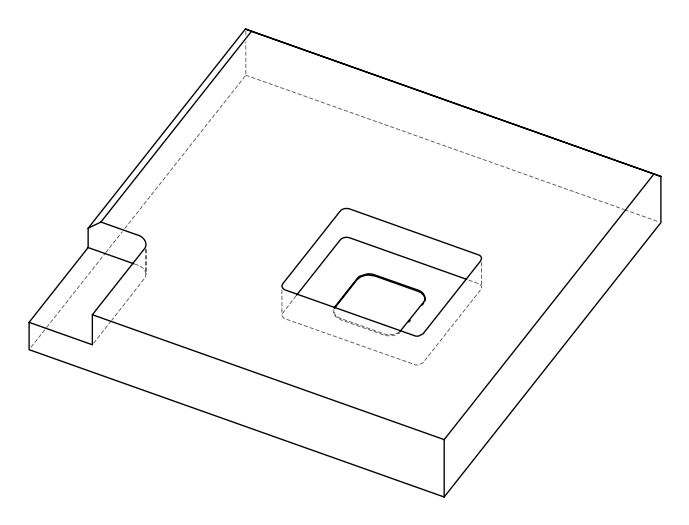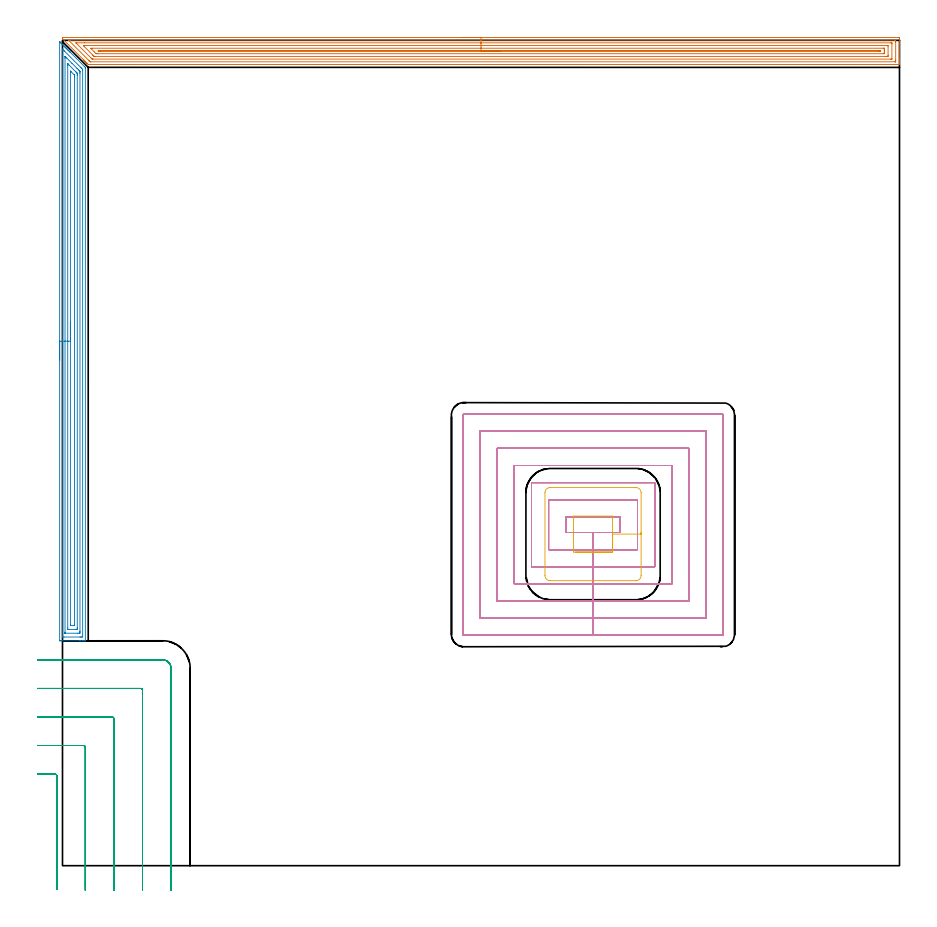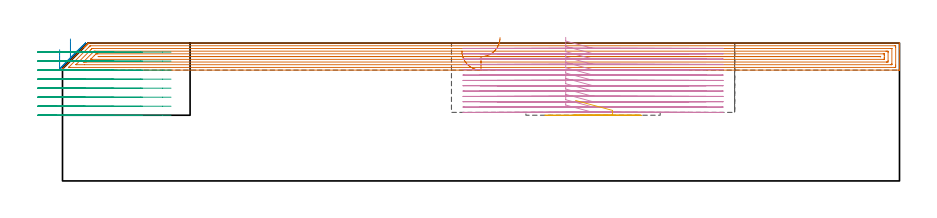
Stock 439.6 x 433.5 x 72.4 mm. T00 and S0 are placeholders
(PLAN: 5 operations, 3 tool changes, 101.2 min)
(1 AREA_MILL | FG_CHAMFER_SURFACE | UGT0205_001 | 20.96 min | 44314 mm3)
(2 AREA_MILL_1 | FG_CHAMFER_SURFACE_1 | UGT0205_001 | 12.61 min | 28493 mm3)
(3 MILL_CORNER_NOTCH_RECTANGULAR | CORNER_NOTCH_RECTANGULAR | UGT0201_094 | Follow Part, ap 5, ae 75% | 11.55 min | 297603 mm3)
(4 MILL_RECTANGULAR_POCKET | POCKET_RECTANGULAR_STRAIGHT | NXT0201_011 | Follow Part, ap 3, ae 75% | 55.4 min | 692755 mm3)
(5 MILL_RECTANGULAR_POCKET_1 | POCKET_RECTANGULAR_STRAIGHT_1 | UGT0201_094 | Follow Part, ap 5, ae 75% | 0.71 min | 6999 mm3)
(TOOL UGT0205_001 | Chamfer Mill 20 x 3 x 45 deg. | D20 FL50 Z2)
(TOOL UGT0201_094 | End mill 20 mm | D20 FL38 Z4)
(TOOL NXT0201_011 | ENDMILL 12mm [2P460-1200-NA 1630] | D12 FL38 Z6)
(OP 1 AREA_MILL)
G17 G21 G94 G90
T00 M6
G54
G17 G0 G90 X209.8 Y435. S1061 M3
G43 Z82.4 H0
Z68.2
G94 G1 X209.838 Z67.328 F250.
X209.952 Z66.464
X210.141 Z65.612
X210.403 Z64.78
X210.737 Z63.974
X211.14 Z63.2
X211.608 Z62.464
X212.14 Z61.772
X212.729 Z61.129
X213.372 Z60.54
X214.064 Z60.008
X214.8 Z59.54
X215.574 Z59.137
X216.38 Z58.803
X217.212 Z58.541
X218.063 Z58.352
X218.928 Z58.238
X219.8 Z58.2
X438.989
X439.405 Y434.995 Z58.203
X439.59 Y434.992 Z58.206
X439.6 Y434.803 Z58.395
Y423.926 Z69.269
Y423.368 Z69.828
Y423.042 Z70.154
Y422.485 Z70.711
Y422.159 Z71.036
Y421.507 Z71.693
Y421.151 Z72.048
X439.592 Y420.812 Z72.379
X439.591 Y420.803 Z72.388
X439.436 Y420.8 Z72.4
X13.983
X13.499 Y420.807 Z72.393
X13.463 Y420.836 Z72.363
X13.023 Y421.276 Z71.921
X12.959 Y421.341 Z71.858
X12.793 Y421.507 Z71.692
X12.729 Y421.57 Z71.626
X12.668 Y421.632 Z71.567
X12.495 Y421.805 Z71.394
X12.435 Y421.865 Z71.332
X12.378 Y421.923 Z71.276
X12.197 Y422.103 Z71.096
X12.14 Y422.159 Z71.038
X12.087 Y422.214 Z70.985
X11.9 Y422.401 Z70.798
X11.846 Y422.454 Z70.743
X11.796 Y422.505 Z70.694
X11.602 Y422.699 Z70.5
X11.552 Y422.748 Z70.449
X11.506 Y422.796 Z70.403
X11.304 Y422.997 Z70.202
X11.258 Y423.042 Z70.155
X11.215 Y423.087 Z70.112
X11.007 Y423.295 Z69.904
X0.292 Y434.02 Z59.178
X0.229 Y434.082 Z59.115
X0.076 Y434.237 Z58.963
X-0.005 Y434.348 Z58.852
X-0.021 Y434.375 Z58.823
X-0.004 Y434.746 Z58.454
X0.01 Y434.994 Z58.206
X0.052 Y435. Z58.2
X219.8
Y433.586 Z59.614
X437.203 Y433.585 Z59.615
X437.26
X437.586 Y433.579 Z59.621
X437.591 Y433.474 Z59.726
X437.598 Y433.25 Z59.95
X437.6 Y432.758 Z60.442
Y432.365 Z60.835
X437.599 Y423.042 Z70.158
X437.598 Y422.652 Z70.548
X437.59 Y422.257 Z70.943
X437.586 Y422.22 Z70.98
X437.568 Y422.219 Z70.981
X437.517 Y422.216 Z70.984
X437.412 Y422.215 Z70.985
X437.203 Y422.214 Z70.986
X14.82 Y422.215 Z70.985
X14.611 Y422.219 Z70.981
X14.561 Y422.221 Z70.979
X14.533 Y422.229 Z70.971
X14.461 Y422.297 Z70.903
X14.267 Y422.487 Z70.713
X13.983 Y422.768 Z70.432
X13.708 Y423.042 Z70.158
X3.269 Y433.493 Z59.707
X3.218 Y433.546 Z59.654
X3.211 Y433.554 Z59.646
X3.199 Y433.572 Z59.628
X3.269 Y433.579 Z59.621
X3.328 Y433.582 Z59.618
X4.161 Y433.586 Z59.614
X4.217
X219.8
Y432.172 Z61.028
X435.117 Y432.171 Z61.029
X435.417 Y432.17 Z61.03
X435.517 Y432.168 Z61.032
X435.588 Y432.165 Z61.035
X435.593 Y432.055 Z61.145
X435.598 Y431.874 Z61.326
X435.6 Y431.694 Z61.506
X435.599 Y423.746 Z69.454
X435.595 Y423.685 Z69.515
X435.59 Y423.642 Z69.558
X435.565 Y423.635 Z69.565
X435.417 Y423.633 Z69.567
X434.824 Y423.629 Z69.571
X16.069
X15.769 Y423.63 Z69.57
X15.669 Y423.632 Z69.568
X15.593 Y423.635 Z69.565
X15.528 Y423.684 Z69.516
X15.28 Y423.926 Z69.274
X14.876 Y424.325 Z68.875
X7.335 Y431.874 Z61.326
X7.206 Y432.007 Z61.193
X7.107 Y432.113 Z61.087
X7.064 Y432.165 Z61.035
X7.133 Y432.167 Z61.033
X7.434 Y432.17 Z61.03
X11.63 Y432.172 Z61.028
X219.8
Y430.757 Z62.443
X432.739
X432.977 Y430.755 Z62.445
X433.482 Y430.75 Z62.45
X433.59 Y430.735 Z62.465
X433.6 Y430.108 Z63.092
Y425.692 Z67.508
X433.594 Y425.266 Z67.934
X433.59 Y425.06 Z68.14
X433.388 Y425.049 Z68.151
X432.739 Y425.044 Z68.156
X432.502 Y425.043 Z68.157
X17.317
X16.662 Y425.049 Z68.151
X16.623 Y425.05 Z68.15
X16.58 Y425.082 Z68.118
X16.489 Y425.168 Z68.032
X16.31 Y425.343 Z67.857
X15.959 Y425.692 Z67.508
X15.769 Y425.882 Z67.318
X11.548 Y430.108 Z63.092
X11.304 Y430.353 Z62.847
X10.926 Y430.742 Z62.458
X11.304 Y430.751 Z62.449
X11.544 Y430.755 Z62.445
X12.197 Y430.757 Z62.443
X12.434
X219.8
Y429.343 Z63.857
X431.073
X431.312 Y429.341 Z63.859
X431.471 Y429.339 Z63.861
X431.59 Y429.336 Z63.864
X431.592 Y429.315 Z63.885
X431.595 Y429.225 Z63.975
X431.6 Y428.585 Z64.615
Y428.342 Z64.858
Y427.458 Z65.742
X431.599 Y426.819 Z66.381
X431.594 Y426.575 Z66.625
X431.59 Y426.496 Z66.704
X431.582 Y426.464 Z66.736
X431.072 Y426.457 Z66.743
X18.567
X18.447 Y426.458 Z66.742
X17.667 Y426.464 Z66.736
X17.555 Y426.55 Z66.65
X17.527 Y426.575 Z66.625
X16.662 Y427.439 Z65.761
X15.063 Y429.039 Z64.161
X14.879 Y429.225 Z63.975
X14.876 Y429.228 Z63.972
X14.827 Y429.336 Z63.864
X15.769 Y429.343 Z63.857
X219.8
Y427.929 Z65.271
X428.75
X429.167 Y427.928 Z65.272
X429.588 Y427.925 Z65.275
X429.591 Y427.923 Z65.277
X429.596 Y427.918 Z65.282
X429.584 Y427.878 Z65.322
X429.541 Y427.876 Z65.324
X429.439 Y427.873 Z65.327
X429.226 Y427.871 Z65.329
X429.167
X19.34
X18.919 Y427.875 Z65.325
X18.866 Y427.878 Z65.322
X18.703 Y427.9 Z65.3
X18.871 Y427.923 Z65.277
X18.923 Y427.924 Z65.276
X19.34 Y427.928 Z65.272
X19.758 Y427.929 Z65.271
X219.8
X220.672 Z65.309
X221.536 Z65.423
X222.388 Z65.612
X223.22 Z65.874
X224.026 Z66.208
X224.8 Z66.611
X225.536 Z67.08
X226.228 Z67.611
X226.871 Z68.2
X227.46 Z68.843
X227.991 Z69.535
X228.46 Z70.271
X228.863 Z71.045
X229.197 Z71.851
X229.459 Z72.683
X229.648 Z73.535
X229.762 Z74.4
X229.8 Z75.271
G0 Z82.4
M5
M2
(OP 2 AREA_MILL_1)
G17 G21 G94 G90
T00 M6
G54
G17 G0 G90 X-1.5 Y265.45 S1061 M3
G43 Z82.4 H0
Z68.9
G94 G1 Y265.488 Z68.028 F250.
Y265.602 Z67.164
Y265.791 Z66.312
Y266.053 Z65.48
Y266.387 Z64.674
Y266.79 Z63.9
Y267.258 Z63.164
Y267.79 Z62.472
Y268.379 Z61.829
Y269.022 Z61.24
Y269.714 Z60.708
Y270.45 Z60.24
Y271.224 Z59.837
Y272.03 Z59.503
Y272.862 Z59.241
Y273.714 Z59.052
Y274.578 Z58.938
Y275.45 Z58.9
Y432.546
X-1.495 Y432.781 Z58.903
X-1.494 Y432.783 Z58.905
X-1.48 Y432.781 Z58.918
X-1.428 Y432.728 Z58.971
X-1.189 Y432.489 Z59.211
X-0.963 Y432.265 Z59.433
X-0.885 Y432.186 Z59.514
X-0.746 Y432.046 Z59.654
X-0.667 Y431.969 Z59.729
X-0.588 Y431.888 Z59.812
X-0.452 Y431.752 Z59.948
X-0.371 Y431.673 Z60.025
X-0.29 Y431.59 Z60.109
X-0.157 Y431.458 Z60.242
X-0.075 Y431.377 Z60.321
X0.008 Y431.293 Z60.407
X0.137 Y431.164 Z60.536
X0.22 Y431.081 Z60.617
X0.305 Y430.995 Z60.705
X0.431 Y430.87 Z60.83
X0.516 Y430.785 Z60.912
X0.603 Y430.697 Z61.002
X0.725 Y430.576 Z61.124
X0.812 Y430.49 Z61.208
X0.901 Y430.4 Z61.3
X1.019 Y430.282 Z61.418
X1.108 Y430.194 Z61.504
X1.198 Y430.102 Z61.598
X1.313 Y429.988 Z61.712
X1.404 Y429.898 Z61.8
X1.496 Y429.804 Z61.895
X1.607 Y429.693 Z62.006
X1.7 Y429.602 Z62.096
X1.794 Y429.506 Z62.193
X1.901 Y429.399 Z62.3
X1.996 Y429.306 Z62.392
X2.091 Y429.209 Z62.491
X2.195 Y429.105 Z62.594
X2.291 Y429.01 Z62.687
X2.389 Y428.911 Z62.789
X2.489 Y428.811 Z62.888
X2.587 Y428.715 Z62.983
X2.687 Y428.613 Z63.086
X2.783 Y428.517 Z63.183
X2.883 Y428.419 Z63.279
X2.985 Y428.316 Z63.384
X3.077 Y428.223 Z63.477
X3.179 Y428.123 Z63.575
X3.282 Y428.018 Z63.682
X3.371 Y427.929 Z63.771
X3.475 Y427.827 Z63.871
X3.58 Y427.72 Z63.979
X3.665 Y427.635 Z64.065
X3.771 Y427.531 Z64.167
X3.878 Y427.423 Z64.277
X3.959 Y427.341 Z64.359
X4.067 Y427.235 Z64.463
X11.463 Y419.839 Z71.86
X11.917 Y419.382 Z72.316
X12.002 Y419.295 Z72.381
X12. Y418.789 Z72.4
Y118.268
X11.997 Y118.11 Z72.388
X11.966 Y118.107 Z72.358
X11.597 Y118.1 Z71.996
X11.242 Z71.642
X10.575 Z70.97
X9.354 Z69.751
X8.8 Z69.195
X-1.241 Y118.101 Z59.157
X-1.492 Y118.11 Z58.906
X-1.499 Y118.361 Z58.899
X-1.5 Y275.45 Z58.9
X-0.086 Z60.314
Y428.624
X-0.075 Y428.914 Z60.325
X0.234 Y428.613 Z60.634
X0.812 Y428.038 Z61.212
X1.13 Y427.72 Z61.53
X9.688 Y419.162 Z70.088
X10.059 Y418.789 Z70.459
X10.575 Y418.263 Z70.975
X10.585 Y417.896 Z70.985
X10.586 Y417.886 Z70.986
Y120.49
X10.575 Y120.11 Z70.975
X10.084 Y120.102 Z70.484
X9.688 Y120.1 Z70.088
X9.198 Z69.598
X0.812 Z61.212
X0.321 Y120.102 Z60.721
X-0.075 Y120.11 Z60.325
X-0.086 Y120.5 Z60.314
Y120.511
Y275.45
X1.328 Z61.728
X1.329 Y424.148 Z61.729
X1.33 Y424.52 Z61.73
X1.334 Y425.041 Z61.734
X1.335 Y425.051 Z61.735
X1.353 Y425.041 Z61.753
X1.7 Y424.699 Z62.1
X2.253 Y424.148 Z62.653
X4.932 Y421.469 Z65.332
X7.611 Y418.789 Z68.011
X8.504 Y417.896 Z68.904
X8.8 Y417.598 Z69.2
X9.094 Y417.296 Z69.494
X9.165 Y417.222 Z69.565
X9.167 Y417.128 Z69.567
X9.169 Y417.003 Z69.569
X9.171 Y416.63 Z69.571
Y416.11
Y123.18
X9.17 Y122.807 Z69.57
X9.166 Y122.287 Z69.566
X9.164 Y122.11 Z69.564
X8.983 Y122.103 Z69.383
X8.8 Y122.101 Z69.2
X8.098 Y122.1 Z68.498
X1.514 Y122.101 Z61.914
X1.391 Y122.104 Z61.791
X1.347 Y122.109 Z61.747
X1.334 Y122.113 Z61.734
X1.333 Y122.118 Z61.733
X1.33 Y122.162 Z61.73
X1.329 Y122.287 Z61.729
X1.328 Y122.66 Z61.728
Y275.45
X2.743 Z63.143
Y420.419
X2.744 Y420.576 Z63.144
X2.75 Y421.173 Z63.15
X2.751 Y421.188 Z63.151
X2.785 Y421.158 Z63.185
X2.869 Y421.078 Z63.269
X3.038 Y420.913 Z63.438
X3.376 Y420.576 Z63.776
X7.025 Y416.926 Z67.425
X7.431 Y416.518 Z67.831
X7.634 Y416.311 Z68.034
X7.734 Y416.205 Z68.134
X7.751 Y416.182 Z68.151
X7.753 Y416.159 Z68.153
X7.755 Y416.11 Z68.155
X7.757 Y415.374 Z68.157
Y415.217
Y124.966
X7.753 Y124.233 Z68.153
X7.75 Y124.126 Z68.15
X7.746 Y124.109 Z68.146
X7.724 Y124.107 Z68.124
X7.67 Y124.103 Z68.07
X7.455 Y124.101 Z67.855
X7.025 Y124.1 Z67.425
X3.448 Z63.848
X3.036 Y124.106 Z63.436
X2.83 Y124.11 Z63.23
X2.749 Y124.124 Z63.149
X2.743 Y124.966 Z63.143
Y275.45
X4.157 Z64.557
Y417.003
X4.158 Y417.209 Z64.558
X4.161 Y417.279 Z64.561
X4.163 Y417.318 Z64.563
X4.224 Y417.266 Z64.624
X4.362 Y417.135 Z64.762
X4.498 Y417.003 Z64.898
X6.138 Y415.363 Z66.538
X6.28 Y415.217 Z66.68
X6.328 Y415.162 Z66.728
X6.336 Y415.112 Z66.736
X6.339 Y415.015 Z66.739
X6.343 Y414.324 Z66.743
Y414.117
Y126.546
X6.34 Y126.338 Z66.74
X6.337 Y126.201 Z66.737
X6.333 Y126.11 Z66.733
X6.299 Y126.108 Z66.699
X6.138 Y126.103 Z66.538
X5.897 Y126.101 Z66.297
X4.27 Z64.67
X4.213 Y126.103 Z64.613
X4.182 Y126.106 Z64.582
X4.17 Y126.109 Z64.57
X4.164 Y126.133 Z64.564
X4.159 Y126.545 Z64.559
X4.158 Y126.752 Z64.558
X4.157 Y275.45 Z64.557
Y276.322 Z64.595
Y277.186 Z64.709
Y278.038 Z64.898
Y278.87 Z65.16
Y279.676 Z65.494
Y280.45 Z65.897
Y281.186 Z66.365
Y281.878 Z66.896
Y282.521 Z67.486
Y283.11 Z68.129
Y283.642 Z68.821
Y284.11 Z69.557
Y284.513 Z70.331
Y284.847 Z71.137
Y285.109 Z71.969
Y285.298 Z72.82
Y285.412 Z73.685
Y285.45 Z74.557
G0 Z82.4
M5
M2
(OP 3 MILL_CORNER_NOTCH_RECTANGULAR)
G17 G21 G94 G90
T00 M6
G54
G17 G0 G90 X-3. Y-12.539 S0 M3
G43 Z82.4 H0
Z67.662
G94 G1 Y-9.539 F250.
Y47.106 F500.
G3 X-3.994 Y48.1 R1.
G1 X-10.
X-13. F250.
G0 Z82.4
X12. Y-13.
Z67.662
G1 Y-10.
Y62.106 F500.
G3 X11.006 Y63.1 R1.
G1 X-10.
X-13. F250.
G0 Z82.4
X27. Y-13.
Z67.662
G1 Y-10.
Y77.105 F500.
G3 X26.005 Y78.1 R1.
G1 X-10.
X-13. F250.
G0 Z82.4
X42. Y-13.
Z67.662
G1 Y-10.
Y92.105 F500.
G3 X41.005 Y93.1 R1.
G1 X-10.
X-13. F250.
G0 Z82.4
X57. Y-13.
Z67.662
G1 Y-10.
Y103.7 F500.
G3 X52.6 Y108.1 R4.4
G1 X-10.
X-13. F250.
G0 Z82.4
X-3. Y-12.539
Z62.925
G1 Y-9.539
Y47.106 F500.
G3 X-3.994 Y48.1 R1.
G1 X-10.
X-13. F250.
G0 Z82.4
X12. Y-13.
Z62.925
G1 Y-10.
Y62.106 F500.
G3 X11.006 Y63.1 R1.
G1 X-10.
X-13. F250.
G0 Z82.4
X27. Y-13.
Z62.925
G1 Y-10.
Y77.105 F500.
G3 X26.005 Y78.1 R1.
G1 X-10.
X-13. F250.
G0 Z82.4
X42. Y-13.
Z62.925
G1 Y-10.
Y92.105 F500.
G3 X41.005 Y93.1 R1.
G1 X-10.
X-13. F250.
G0 Z82.4
X57. Y-13.
Z62.925
G1 Y-10.
Y103.7 F500.
G3 X52.6 Y108.1 R4.4
G1 X-10.
X-13. F250.
G0 Z82.4
X-3. Y-12.539
Z58.187
G1 Y-9.539
Y47.106 F500.
G3 X-3.994 Y48.1 R1.
G1 X-10.
X-13. F250.
G0 Z82.4
X12. Y-13.
Z58.187
G1 Y-10.
Y62.106 F500.
G3 X11.006 Y63.1 R1.
G1 X-10.
X-13. F250.
G0 Z82.4
X27. Y-13.
Z58.187
G1 Y-10.
Y77.105 F500.
G3 X26.005 Y78.1 R1.
G1 X-10.
X-13. F250.
G0 Z82.4
X42. Y-13.
Z58.187
G1 Y-10.
Y92.105 F500.
G3 X41.005 Y93.1 R1.
G1 X-10.
X-13. F250.
G0 Z82.4
X57. Y-13.
Z58.187
G1 Y-10.
Y103.7 F500.
G3 X52.6 Y108.1 R4.4
G1 X-10.
X-13. F250.
G0 Z82.4
X-3. Y-12.539
Z53.45
G1 Y-9.539
Y47.106 F500.
G3 X-3.994 Y48.1 R1.
G1 X-10.
X-13. F250.
G0 Z82.4
X12. Y-13.
Z53.45
G1 Y-10.
Y62.106 F500.
G3 X11.006 Y63.1 R1.
G1 X-10.
X-13. F250.
G0 Z82.4
X27. Y-13.
Z53.45
G1 Y-10.
Y77.105 F500.
G3 X26.005 Y78.1 R1.
G1 X-10.
X-13. F250.
G0 Z82.4
X42. Y-13.
Z53.45
G1 Y-10.
Y92.105 F500.
G3 X41.005 Y93.1 R1.
G1 X-10.
X-13. F250.
G0 Z82.4
X57. Y-13.
Z53.45
G1 Y-10.
Y103.7 F500.
G3 X52.6 Y108.1 R4.4
G1 X-10.
X-13. F250.
G0 Z82.4
X-3. Y-12.539
Z48.712
G1 Y-9.539
Y47.106 F500.
G3 X-3.994 Y48.1 R1.
G1 X-10.
X-13. F250.
G0 Z82.4
X12. Y-13.
Z48.712
G1 Y-10.
Y62.106 F500.
G3 X11.006 Y63.1 R1.
G1 X-10.
X-13. F250.
G0 Z82.4
X27. Y-13.
Z48.712
G1 Y-10.
Y77.105 F500.
G3 X26.005 Y78.1 R1.
G1 X-10.
X-13. F250.
G0 Z82.4
X42. Y-13.
Z48.712
G1 Y-10.
Y92.105 F500.
G3 X41.005 Y93.1 R1.
G1 X-10.
X-13. F250.
G0 Z82.4
X57. Y-13.
Z48.712
G1 Y-10.
Y103.7 F500.
G3 X52.6 Y108.1 R4.4
G1 X-10.
X-13. F250.
G0 Z82.4
X-3. Y-12.539
Z43.975
G1 Y-9.539
Y47.106 F500.
G3 X-3.994 Y48.1 R1.
G1 X-10.
X-13. F250.
G0 Z82.4
X12. Y-13.
Z43.975
G1 Y-10.
Y62.106 F500.
G3 X11.006 Y63.1 R1.
G1 X-10.
X-13. F250.
G0 Z82.4
X27. Y-13.
Z43.975
G1 Y-10.
Y77.105 F500.
G3 X26.005 Y78.1 R1.
G1 X-10.
X-13. F250.
G0 Z82.4
X42. Y-13.
Z43.975
G1 Y-10.
Y92.105 F500.
G3 X41.005 Y93.1 R1.
G1 X-10.
X-13. F250.
G0 Z82.4
X57. Y-13.
Z43.975
G1 Y-10.
Y103.7 F500.
G3 X52.6 Y108.1 R4.4
G1 X-10.
X-13. F250.
G0 Z82.4
X-3. Y-12.539
Z39.237
G1 Y-9.539
Y47.106 F500.
G3 X-3.994 Y48.1 R1.
G1 X-10.
X-13. F250.
G0 Z82.4
X12. Y-13.
Z39.237
G1 Y-10.
Y62.106 F500.
G3 X11.006 Y63.1 R1.
G1 X-10.
X-13. F250.
G0 Z82.4
X27. Y-13.
Z39.237
G1 Y-10.
Y77.105 F500.
G3 X26.005 Y78.1 R1.
G1 X-10.
X-13. F250.
G0 Z82.4
X42. Y-13.
Z39.237
G1 Y-10.
Y92.105 F500.
G3 X41.005 Y93.1 R1.
G1 X-10.
X-13. F250.
G0 Z82.4
X57. Y-13.
Z39.237
G1 Y-10.
Y103.7 F500.
G3 X52.6 Y108.1 R4.4
G1 X-10.
X-13. F250.
G0 Z82.4
X-3. Y-12.539
Z34.5
G1 Y-9.539
Y47.106 F500.
G3 X-3.994 Y48.1 R1.
G1 X-10.
X-13. F250.
G0 Z82.4
X12. Y-13.
Z34.5
G1 Y-10.
Y62.106 F500.
G3 X11.006 Y63.1 R1.
G1 X-10.
X-13. F250.
G0 Z82.4
X27. Y-13.
Z34.5
G1 Y-10.
Y77.105 F500.
G3 X26.005 Y78.1 R1.
G1 X-10.
X-13. F250.
G0 Z82.4
X42. Y-13.
Z34.5
G1 Y-10.
Y92.105 F500.
G3 X41.005 Y93.1 R1.
G1 X-10.
X-13. F250.
G0 Z82.4
X57. Y-13.
Z34.5
G1 Y-10.
Y103.7 F500.
G3 X52.6 Y108.1 R4.4
G1 X-10.
X-13. F250.
G0 Z82.4
M5
M2
(OP 4 MILL_RECTANGULAR_POCKET)
G17 G21 G94 G90
T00 M6
G54
G17 G0 G90 X264.3 Y182.296 S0 M3
G43 Z82.4 H1
Z75.4
G94 G1 Y175. Z73.445 F250.
X278.65 Z69.6
X293. F500.
Y183.2
X264.3
Y175.
X278.65
Y166.
X302.
Y192.2
X255.3
Y166.
X278.65
Y157.
X311.
Y201.2
X246.3
Y157.
X278.65
Y148.
X320.
Y210.2
X237.3
Y148.
X278.65
Y139.
X329.
Y219.2
X228.3
Y139.
X278.65
Y130.
X338.
Y228.2
X219.3
Y130.
X278.65
Y121.
X346.5
G3 X347. Y121.5 R0.5
G1 Y236.7
G3 X346.5 Y237.2 R0.5
G1 X210.8
G3 X210.3 Y236.7 R0.5
G1 Y121.5
G3 X210.8 Y121. R0.5
G1 X278.65
X279.65
G0 X264.3 Y182.296 Z72.6
G1 Y175. Z70.645 F250.
X278.65 Z66.8
X293. F500.
Y183.2
X264.3
Y175.
X278.65
Y166.
X302.
Y192.2
X255.3
Y166.
X278.65
Y157.
X311.
Y201.2
X246.3
Y157.
X278.65
Y148.
X320.
Y210.2
X237.3
Y148.
X278.65
Y139.
X329.
Y219.2
X228.3
Y139.
X278.65
Y130.
X338.
Y228.2
X219.3
Y130.
X278.65
Y121.
X346.5
G3 X347. Y121.5 R0.5
G1 Y236.7
G3 X346.5 Y237.2 R0.5
G1 X210.8
G3 X210.3 Y236.7 R0.5
G1 Y121.5
G3 X210.8 Y121. R0.5
G1 X278.65
X279.65
G0 X264.3 Y182.296 Z69.8
G1 Y175. Z67.845 F250.
X278.65 Z64.
X293. F500.
Y183.2
X264.3
Y175.
X278.65
Y166.
X302.
Y192.2
X255.3
Y166.
X278.65
Y157.
X311.
Y201.2
X246.3
Y157.
X278.65
Y148.
X320.
Y210.2
X237.3
Y148.
X278.65
Y139.
X329.
Y219.2
X228.3
Y139.
X278.65
Y130.
X338.
Y228.2
X219.3
Y130.
X278.65
Y121.
X346.5
G3 X347. Y121.5 R0.5
G1 Y236.7
G3 X346.5 Y237.2 R0.5
G1 X210.8
G3 X210.3 Y236.7 R0.5
G1 Y121.5
G3 X210.8 Y121. R0.5
G1 X278.65
X279.65
G0 X264.3 Y182.296 Z67.
G1 Y175. Z65.045 F250.
X278.65 Z61.2
X293. F500.
Y183.2
X264.3
Y175.
X278.65
Y166.
X302.
Y192.2
X255.3
Y166.
X278.65
Y157.
X311.
Y201.2
X246.3
Y157.
X278.65
Y148.
X320.
Y210.2
X237.3
Y148.
X278.65
Y139.
X329.
Y219.2
X228.3
Y139.
X278.65
Y130.
X338.
Y228.2
X219.3
Y130.
X278.65
Y121.
X346.5
G3 X347. Y121.5 R0.5
G1 Y236.7
G3 X346.5 Y237.2 R0.5
G1 X210.8
G3 X210.3 Y236.7 R0.5
G1 Y121.5
G3 X210.8 Y121. R0.5
G1 X278.65
X279.65
G0 X264.3 Y182.296 Z64.2
G1 Y175. Z62.245 F250.
X278.65 Z58.4
X293. F500.
Y183.2
X264.3
Y175.
X278.65
Y166.
X302.
Y192.2
X255.3
Y166.
X278.65
Y157.
X311.
Y201.2
X246.3
Y157.
X278.65
Y148.
X320.
Y210.2
X237.3
Y148.
X278.65
Y139.
X329.
Y219.2
X228.3
Y139.
X278.65
Y130.
X338.
Y228.2
X219.3
Y130.
X278.65
Y121.
X346.5
G3 X347. Y121.5 R0.5
G1 Y236.7
G3 X346.5 Y237.2 R0.5
G1 X210.8
G3 X210.3 Y236.7 R0.5
G1 Y121.5
G3 X210.8 Y121. R0.5
G1 X278.65
X279.65
G0 X264.3 Y182.296 Z61.4
G1 Y175. Z59.445 F250.
X278.65 Z55.6
X293. F500.
Y183.2
X264.3
Y175.
X278.65
Y166.
X302.
Y192.2
X255.3
Y166.
X278.65
Y157.
X311.
Y201.2
X246.3
Y157.
X278.65
Y148.
X320.
Y210.2
X237.3
Y148.
X278.65
Y139.
X329.
Y219.2
X228.3
Y139.
X278.65
Y130.
X338.
Y228.2
X219.3
Y130.
X278.65
Y121.
X346.5
G3 X347. Y121.5 R0.5
G1 Y236.7
G3 X346.5 Y237.2 R0.5
G1 X210.8
G3 X210.3 Y236.7 R0.5
G1 Y121.5
G3 X210.8 Y121. R0.5
G1 X278.65
X279.65
G0 X264.3 Y182.296 Z58.6
G1 Y175. Z56.645 F250.
X278.65 Z52.8
X293. F500.
Y183.2
X264.3
Y175.
X278.65
Y166.
X302.
Y192.2
X255.3
Y166.
X278.65
Y157.
X311.
Y201.2
X246.3
Y157.
X278.65
Y148.
X320.
Y210.2
X237.3
Y148.
X278.65
Y139.
X329.
Y219.2
X228.3
Y139.
X278.65
Y130.
X338.
Y228.2
X219.3
Y130.
X278.65
Y121.
X346.5
G3 X347. Y121.5 R0.5
G1 Y236.7
G3 X346.5 Y237.2 R0.5
G1 X210.8
G3 X210.3 Y236.7 R0.5
G1 Y121.5
G3 X210.8 Y121. R0.5
G1 X278.65
X279.65
G0 X264.3 Y182.296 Z55.8
G1 Y175. Z53.845 F250.
X278.65 Z50.
X293. F500.
Y183.2
X264.3
Y175.
X278.65
Y166.
X302.
Y192.2
X255.3
Y166.
X278.65
Y157.
X311.
Y201.2
X246.3
Y157.
X278.65
Y148.
X320.
Y210.2
X237.3
Y148.
X278.65
Y139.
X329.
Y219.2
X228.3
Y139.
X278.65
Y130.
X338.
Y228.2
X219.3
Y130.
X278.65
Y121.
X346.5
G3 X347. Y121.5 R0.5
G1 Y236.7
G3 X346.5 Y237.2 R0.5
G1 X210.8
G3 X210.3 Y236.7 R0.5
G1 Y121.5
G3 X210.8 Y121. R0.5
G1 X278.65
X279.65
G0 X264.3 Y182.296 Z53.
G1 Y175. Z51.045 F250.
X278.65 Z47.2
X293. F500.
Y183.2
X264.3
Y175.
X278.65
Y166.
X302.
Y192.2
X255.3
Y166.
X278.65
Y157.
X311.
Y201.2
X246.3
Y157.
X278.65
Y148.
X320.
Y210.2
X237.3
Y148.
X278.65
Y139.
X329.
Y219.2
X228.3
Y139.
X278.65
Y130.
X338.
Y228.2
X219.3
Y130.
X278.65
Y121.
X346.5
G3 X347. Y121.5 R0.5
G1 Y236.7
G3 X346.5 Y237.2 R0.5
G1 X210.8
G3 X210.3 Y236.7 R0.5
G1 Y121.5
G3 X210.8 Y121. R0.5
G1 X278.65
X279.65
G0 X264.3 Y182.296 Z50.2
G1 Y175. Z48.245 F250.
X278.65 Z44.4
X293. F500.
Y183.2
X264.3
Y175.
X278.65
Y166.
X302.
Y192.2
X255.3
Y166.
X278.65
Y157.
X311.
Y201.2
X246.3
Y157.
X278.65
Y148.
X320.
Y210.2
X237.3
Y148.
X278.65
Y139.
X329.
Y219.2
X228.3
Y139.
X278.65
Y130.
X338.
Y228.2
X219.3
Y130.
X278.65
Y121.
X346.5
G3 X347. Y121.5 R0.5
G1 Y236.7
G3 X346.5 Y237.2 R0.5
G1 X210.8
G3 X210.3 Y236.7 R0.5
G1 Y121.5
G3 X210.8 Y121. R0.5
G1 X278.65
X279.65
G0 X264.3 Y182.296 Z47.4
G1 Y175. Z45.445 F250.
X278.65 Z41.6
X293. F500.
Y183.2
X264.3
Y175.
X278.65
Y166.
X302.
Y192.2
X255.3
Y166.
X278.65
Y157.
X311.
Y201.2
X246.3
Y157.
X278.65
Y148.
X320.
Y210.2
X237.3
Y148.
X278.65
Y139.
X329.
Y219.2
X228.3
Y139.
X278.65
Y130.
X338.
Y228.2
X219.3
Y130.
X278.65
Y121.
X346.5
G3 X347. Y121.5 R0.5
G1 Y236.7
G3 X346.5 Y237.2 R0.5
G1 X210.8
G3 X210.3 Y236.7 R0.5
G1 Y121.5
G3 X210.8 Y121. R0.5
G1 X278.65
X279.65
G0 X264.3 Y182.296 Z44.6
G1 Y175. Z42.645 F250.
X278.65 Z38.8
X293. F500.
Y183.2
X264.3
Y175.
X278.65
Y166.
X302.
Y192.2
X255.3
Y166.
X278.65
Y157.
X311.
Y201.2
X246.3
Y157.
X278.65
Y148.
X320.
Y210.2
X237.3
Y148.
X278.65
Y139.
X329.
Y219.2
X228.3
Y139.
X278.65
Y130.
X338.
Y228.2
X219.3
Y130.
X278.65
Y121.
X346.5
G3 X347. Y121.5 R0.5
G1 Y236.7
G3 X346.5 Y237.2 R0.5
G1 X210.8
G3 X210.3 Y236.7 R0.5
G1 Y121.5
G3 X210.8 Y121. R0.5
G1 X278.65
X279.65
G0 X264.3 Y182.296 Z41.8
G1 Y175. Z39.845 F250.
X278.65 Z36.
X293. F500.
Y183.2
X264.3
Y175.
X278.65
Y166.
X302.
Y192.2
X255.3
Y166.
X278.65
Y157.
X311.
Y201.2
X246.3
Y157.
X278.65
Y148.
X320.
Y210.2
X237.3
Y148.
X278.65
Y139.
X329.
Y219.2
X228.3
Y139.
X278.65
Y130.
X338.
Y228.2
X219.3
Y130.
X278.65
Y121.
X346.5
G3 X347. Y121.5 R0.5
G1 Y236.7
G3 X346.5 Y237.2 R0.5
G1 X210.8
G3 X210.3 Y236.7 R0.5
G1 Y121.5
G3 X210.8 Y121. R0.5
G1 X278.65
X279.65
G0 Z82.4
M5
M2
(OP 5 MILL_RECTANGULAR_POCKET_1)
G17 G21 G94 G90
T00 M6
G54
G17 G0 G90 X269.473 Y164.7 S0 M3
G43 Z82.4 H0
Z42.237
G94 G1 X288.9 Z37.032 F250.
Y174.15 Z34.5
Y183.6 F500.
X268.4
Y164.7
X288.9
Y174.15
X303.9
Y195.9
G3 X301.2 Y198.6 R2.7
G1 X256.1
G3 X253.4 Y195.9 R2.7
G1 Y152.4
G3 X256.1 Y149.7 R2.7
G1 X301.2
G3 X303.9 Y152.4 R2.7
G1 Y174.15
Y175.15
G0 Z82.4
M5
M2
